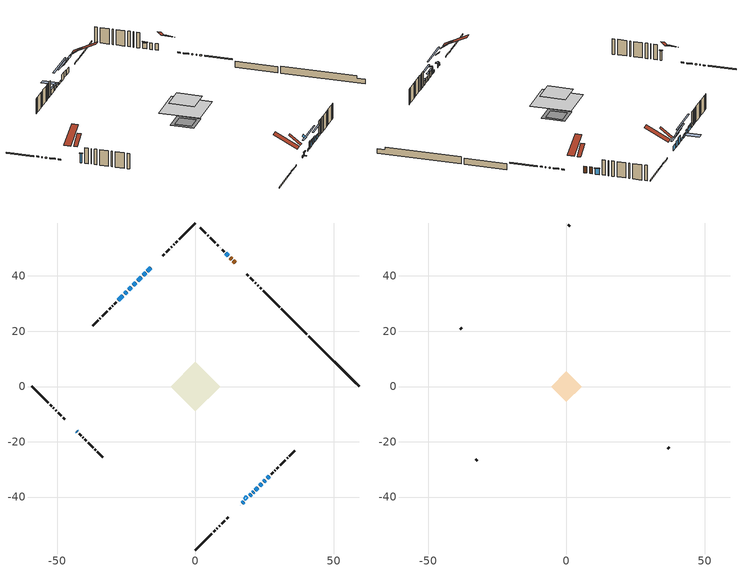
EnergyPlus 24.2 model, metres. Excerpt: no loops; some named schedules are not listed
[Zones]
conditioned space
 floor adiabatic (AdiabaticFloorConstruction): -8.87,0 0,8.87 8.87,0 0,-8.87 z2.9
 floor foundation (Slab1 construction): -5.09,0 0,5.09 5.09,0 0,-5.09 z-1.83
 floor foundation (Slab1 construction 1): -3.62,0 0,3.62 3.62,0 0,-3.62 z-1.8
 wall outside (RimJoist1 construction): 0,-59.18 5.96,-53.22 / -59.18,0 -53.22,-5.96 / 0,59.18 -5.96,53.22 / 30.45,28.73 24.49,34.69 z0.46:0.76
 wall outside (RimJoist2 construction): 6.62,-52.56 7.06,-52.12 / -52.56,-6.62 -52.12,-7.06 / -6.62,52.56 -7.06,52.12 / 23.84,35.35 23.39,35.79 z0.46:0.76
 wall outside (RimJoist4 construction): 7.72,-51.46 7.9,-51.28 / -51.46,-7.72 -51.28,-7.9 / -7.72,51.46 -7.9,51.28 / 22.73,36.45 22.55,36.63 z0.46:0.76
 wall outside (RimJoist5 construction): 8.56,-50.62 8.86,-50.32 / -50.62,-8.56 -50.32,-8.86 / -8.56,50.62 -8.86,50.32 / 21.9,37.29 21.59,37.59 z0.46:0.76
 wall outside (RimJoist6 construction): 9.52,-49.66 10.68,-48.5 / -49.66,-9.52 -48.5,-10.68 / -9.52,49.66 -10.68,48.5 / 20.94,38.25 19.78,39.41 z0.46:0.76
 wall outside (RimJoist7 construction): 11.33,-47.85 11.9,-47.28 / -47.85,-11.33 -47.28,-11.9 / -11.33,47.85 -11.9,47.28 / 19.12,40.06 18.55,40.63 z0.46:0.76
 wall outside (AdiabaticWallConstruction 1): 14.33,44.86 13.74,45.44 / 13.09,46.09 12.51,46.67 z0.46:2.49
 wall outside (AdiabaticWallConstruction): 16.12,-43.06 16.24,-42.94 z0.46:0.92; 16.89,-42.29 17.43,-41.75 / -24.8,34.38 -25.66,33.52 / 25.91,-33.27 26.77,-32.41 z0.46:1.68; -16.13,43.06 -17.42,41.76 z0.46:1.98; -18.08,41.11 -18.94,40.24 / 11.86,47.32 10.99,48.19 / 21.67,-37.51 22.54,-36.64 / 23.19,-35.99 24.06,-35.13 z0.46:2.29; -19.6,39.59 -20.89,38.29 z0.46:2.49; -43.06,-16.13 -42.73,-16.45 z0.46:3.36; -21.55,37.64 -22.52,36.67 / -23.17,36.01 -24.14,35.04 / 19.61,-39.58 20.15,-39.04 z0.46:1.07; 20.8,-38.38 21.02,-38.16 z0.46:2.59; 24.71,-34.47 25.25,-33.93 z0.46:1.99; -26.32,32.86 -28.04,31.14 z0.46:1.83
 wall outside (Wall1 construction): 27.43,-31.75 28.1,-31.09 / -42.07,-17.11 -41.41,-17.78 / -28.7,30.48 -29.37,29.81 / 10.34,48.84 9.67,49.51 z0.46:5.34
 wall outside (Wall2 construction): 28.75,-30.43 28.83,-30.35 / -40.75,-18.43 -40.67,-18.51 / -30.03,29.16 -30.1,29.08 / 9.01,50.17 8.93,50.25 z0.46:5.34
 wall outside (Wall3 construction): 29.49,-29.69 29.96,-29.22 / -40.01,-19.17 -39.54,-19.64 / -30.76,28.42 -31.23,27.95 / 8.28,50.91 7.81,51.38 z0.46:5.34
 wall outside (Wall4 construction): 30.62,-28.57 32.46,-26.72 / -38.89,-20.3 -37.04,-22.14 / -31.89,27.29 -33.74,25.44 / 7.15,52.03 5.3,53.88 z0.46:5.34
 wall outside (Wall5 construction): 33.12,-26.06 33.33,-25.85 / -36.38,-22.8 -36.17,-23.01 / -34.39,24.79 -34.6,24.58 / 4.64,54.54 4.43,54.75 z0.46:5.34
 wall outside (Wall6 construction): 33.99,-25.19 35.96,-23.22 / -35.51,-23.67 -33.54,-25.64 / -35.26,23.92 -37.24,21.95 / 3.78,55.4 1.8,57.38 z0.46:5.34
 wall foundation (FoundationWall1 construction): 40.97,18.21,-1.83 40.97,18.21,0.46 57.36,1.82,0.46 57.36,1.82,-0.37 59.18,0,-0.37 59.18,0,-1.83
 wall foundation (FoundationWall2 construction): 40.31,18.87 31.11,28.07 z-1.8:0.16
 window (WindowConstruction 13): 16.13,-43.06 16.23,-42.95 z0.46:0.92
 window (WindowConstruction 8): 16.89,-42.29 17.43,-41.75 z0.46:1.68
 window (WindowConstruction 9): -16.13,43.06 -17.42,41.76 z0.46:1.98
 window (WindowConstruction 10): -18.08,41.1 -18.94,40.24 z0.46:2.29
 window (WindowConstruction 11): -19.6,39.59 -20.89,38.29 z0.46:2.49
 window (WindowConstruction 12): -43.06,-16.13 -42.73,-16.45 z0.46:3.36
 window (WindowConstruction 14): -21.55,37.64 -22.52,36.67 z0.46:1.07
 window (WindowConstruction 15): -23.17,36.01 -24.14,35.04 z0.46:1.07
 window (WindowConstruction): 11.86,47.33 10.99,48.19 z0.46:2.29
 window (WindowConstruction 16): 19.61,-39.58 20.15,-39.04 z0.46:1.07
 window (WindowConstruction 1): 20.8,-38.38 21.02,-38.16 z0.46:2.59
 window (WindowConstruction 2): 21.67,-37.51 22.54,-36.65 z0.46:2.29
 window (WindowConstruction 3): 23.19,-35.99 24.06,-35.13 z0.46:2.29
 window (WindowConstruction 4): 24.71,-34.47 25.25,-33.93 z0.46:1.98
 window (WindowConstruction 5): -24.8,34.38 -25.66,33.52 z0.46:1.68
 window (WindowConstruction 6): -26.32,32.86 -28.04,31.14 z0.46:1.83
 window (WindowConstruction 7): 25.91,-33.27 26.77,-32.41 z0.46:1.68
 door (Door): 14.33,44.86 13.74,45.44 z0.46:2.49
 door (Door 1): 13.09,46.1 12.51,46.67 z0.46:2.49
 ceiling adiabatic (AdiabaticFloorConstruction): 0,-8.87 8.87,0 0,8.87 -8.87,0 z2.9
 roof outside (Roof2 construction): 15.47,-43.71,5.34 12.94,-41.18,8.02 12.15,-41.97,8.02 14.68,-44.5,5.34; -43.71,-15.47,5.34 -41.18,-12.94,8.02 -41.97,-12.15,8.02 -44.5,-14.68,5.34; -15.47,43.71,5.34 -12.94,41.18,8.02 -12.15,41.97,8.02 -14.68,44.5,5.34; 14.98,44.2,5.34 12.45,41.67,8.02 13.24,40.88,8.02 15.77,43.41,5.34
 roof outside (AdiabaticRoofConstruction): 18.95,-40.23,5.34 18.26,-39.54,6.07 17.4,-40.41,6.07 18.09,-41.1,5.34
 skylight (SkylightConstruction): 18.95,-40.23,5.34 18.26,-39.54,6.07 17.4,-40.4,6.07 18.09,-41.09,5.34
attic - vented
 floor to conditioned space (Floor1 construction Reversed): -5.54,0 0,5.54 5.54,0 0,-5.54 z5.34
 wall outside (Wall7 construction): 36.62,-22.56 37.11,-22.07 / -32.88,-26.3 -32.39,-26.79 / -37.89,21.29 -38.38,20.8 / 1.14,58.04 0.66,58.53 z0.46:5.34
 roof outside (Roof1 construction): 14.02,-45.16,5.34 8.78,-39.92,9.04 7.32,-41.38,9.04 12.56,-46.62,5.34; -45.16,-14.02,5.34 -39.92,-8.78,9.04 -41.38,-7.32,9.04 -46.62,-12.56,5.34; -14.02,45.16,5.34 -8.78,39.92,9.04 -7.32,41.38,9.04 -12.56,46.62,5.34; 16.43,42.75,5.34 11.19,37.51,9.04 12.65,36.04,9.04 17.9,41.29,5.34
shading: 16.38,-42.81 15.98,-43.2 16.85,-44.06 17.24,-43.67 z1.12; 17.57,-41.61 16.75,-42.43 17.04,-42.72 17.86,-41.9 z1.88; -19.29,39.9 -14.26,44.92 -14.55,45.21 -19.58,40.19 z4.62; -20.81,38.38 -16.21,42.97 -16.5,43.26 -21.1,38.67 z4.93; -22.76,36.43 -17.73,41.45 -18.02,41.74 -23.05,36.72 z5.13; -42.59,-16.59 -43.2,-15.98 -43.49,-16.28 -42.88,-16.88 z3.56; -26.11,33.07 -17.95,41.23 -18.24,41.52 -26.4,33.36 z6.15; -24.29,34.9 -23.03,36.15 -26.48,39.6 -27.74,38.35 z1.27; 10.85,48.33 12,47.18 12.29,47.47 11.14,48.62 z2.49; 23.74,-35.44 16.01,-43.17 16.3,-43.46 24.03,-35.73 z6.15; 21.16,-38.02 20.66,-38.52 21.52,-39.38 22.02,-38.88 z2.79; 22.68,-36.5 21.53,-37.65 21.82,-37.94 22.97,-36.79 z2.49; 24.2,-34.98 23.05,-36.13 23.34,-36.42 24.49,-35.27 z2.49; 27.12,-32.06 22.85,-36.34 23.14,-36.63 27.41,-32.36 z4.62; -25.8,33.38 -24.66,34.52 -24.95,34.82 -26.1,33.67 z1.88; -28.19,31 -26.18,33.01 -26.47,33.3 -28.48,31.29 z2.03; 26.91,-32.27 25.77,-33.42 26.06,-33.71 27.2,-32.56 z1.88
[Building]
Building 1: Terrain=Suburbs
[Site:Location]
Montreal Mirabel Intl AP_QC: Latitude {deg}=45.68; Longitude {deg}=-74.03; Time Zone {hr}=-5; Elevation {m}=82; Keep Site Location Information=Yes
[Site:GroundTemperature:Shallow]
0.642858, -1.75623, -1.94836, -0.80987, 3.76054, 8.30966, 12.2535, 14.7518, 14.9641, 12.9321, 9.08883, 4.67926
[Site:WaterMainsTemperature]
Calculation Method=Schedule; Temperature Schedule=mains temperature schedule
[Material] Roughness=Rough; Thermal Absorptance=0.9
Name | Thickness {m} | Conductivity {W/m-K} | Density {kg/m3} | Specific Heat {J/kg-K} | Solar Absorptance | Visible Absorptance
asphalt or fiberglass shingles | 0.00635 | 0.162714 | 1121.4 | 1465.45 | 0.84 | 0.84
asphalt or fiberglass shingles 1 | 0.00635 | 0.162714 | 1121.4 | 1465.45 | 0.7 | 0.7
ceiling loosefill ins | 0.169333 | 0.0480833 | 16.02 | 1046.75 | 0.7 | 0.7
ceiling stud and cavity | 0.1397 | 0.0891429 | 65.682 | 1177.47 | 0.7 | 0.7
concrete 4.0 in. | 0.1016 | 1.803125 | 2242.8 | 837.4 | 0.7 | 0.7
concrete 8.0 in. | 0.2032 | 1.803125 | 2242.8 | 837.4 | 0.7 | 0.7
door material | 0.04445 | 0.053851 | 512.64 | 1214.23 | 0.7 | 0.7
door material 1 | 0.04445 | 0.188738 | 512.64 | 1214.23 | 0.7 | 0.7
exterior vertical ins | 0.0457286 | 0.029427 | 32.04 | 1214.23 | 0.7 | 0.7
exterior vertical ins 1 | 0.0451399 | 0.029427 | 32.04 | 1214.23 | 0.7 | 0.7
floor covering | 0.0127 | 0.0433444 | 54.468 | 1339.84 | 0.6 | 0.6
floor rigid ins; roof rigid ins 1; wall rigid ins 1 | 0.512978 | 0.029427 | 32.04 | 1214.23 | 0.7 | 0.7
floor stud and cavity | 0.1397 | 1.75129 | 37.0049 | 1207.88 | 0.7 | 0.7
furniture material conditioned space 1 | 0.1524 | 0.115458 | 640.8 | 1214.23 | 0.6 | 0.6
gypsum board | 0.0127 | 0.160291 | 801 | 837.4 | 0.6 | 0.6
gypsum board 1 | 0.0127 | 0.160291 | 801 | 837.4 | 0.7 | 0.7
osb sheathing 0.5 in. | 0.0127 | 0.115458 | 512.64 | 1214.23 | 0.7 | 0.7
osb sheathing 0.75 in. | 0.01905 | 0.115458 | 512.64 | 1214.23 | 0.7 | 0.7
osb sheathing 2.0 in. | 0.0508 | 0.115458 | 512.64 | 1214.23 | 0.7 | 0.7
rim joist rigid ins; wall rigid ins | 0.051816 | 0.029427 | 32.04 | 1214.23 | 0.7 | 0.7
rim joist stud and cavity | 0.0508 | 0.0380818 | 125.044 | 1163.47 | 0.6 | 0.6
rim joist stud and cavity 1 | 0.0508 | 0.0373908 | 125.044 | 1163.47 | 0.6 | 0.6
rim joist stud and cavity 2 | 0.0508 | 0.039652 | 125.044 | 1163.47 | 0.6 | 0.6
rim joist stud and cavity 3 | 0.0508 | 0.0344034 | 125.044 | 1163.47 | 0.6 | 0.6
rim joist stud and cavity 4 | 0.0508 | 0.0331008 | 125.044 | 1163.47 | 0.6 | 0.6
rim joist stud and cavity 5 | 0.0508 | 0.0391144 | 125.044 | 1163.47 | 0.6 | 0.6
roof rigid ins | 0.103632 | 0.029427 | 32.04 | 1214.23 | 0.7 | 0.7
roof stud and cavity | 0.2032 | 0.24842 | 78.34581 | 1123.46 | 0.7 | 0.7
roof stud and cavity 1 | 0.18415 | 1.78689 | 37.0049 | 1207.88 | 0.6 | 0.6
wall stud and cavity | 0.1397 | 0.146652 | 139.0536 | 1170.24 | 0.7 | 0.7
wall stud and cavity 1 | 0.1397 | 0.186681 | 139.0536 | 1170.24 | 0.7 | 0.7
wall stud and cavity 2 | 0.1397 | 0.219171 | 139.0536 | 1170.24 | 0.7 | 0.7
wall stud and cavity 3 | 0.1397 | 0.187564 | 139.0536 | 1170.24 | 0.7 | 0.7
wall stud and cavity 4 | 0.1397 | 0.204483 | 139.0536 | 1170.24 | 0.7 | 0.7
wall stud and cavity 5 | 0.1397 | 0.188008 | 139.0536 | 1170.24 | 0.7 | 0.7
wall stud and cavity 6 | 0.0889 | 6.1454 | 50.32683 | 1063.81 | 0.6 | 0.6
wall stud and cavity 7 | 0.0889 | 0.380278 | 52.3479 | 1209.89 | 0.7 | 0.7
wall stud and cavity 8 | 0.0889 | 0.391764 | 83.0341 | 1211.67 | 0.7 | 0.7
wood siding | 0.0254 | 0.102417 | 544.68 | 1172.36 | 0.84 | 0.84
wood siding 1 | 0.00254 | 0.102417 | 544.68 | 1172.36 | 0.84 | 0.84
wood siding 2; wood siding 3; wood siding 4 | 0.0254 | 0.102417 | 544.68 | 1172.36 | 0.7 | 0.7
[WindowMaterial:SimpleGlazingSystem]
Name | U-Factor {W/m2-K} | Solar Heat Gain Coefficient
SkylightMaterial | 3.28064 | 0.6933
WindowMaterial | 3.04795 | 0.63
WindowMaterial 1 | 3.06271 | 0.55
WindowMaterial 10 | 2.97584 | 0.59
WindowMaterial 11 | 2.986628 | 0.61
WindowMaterial 12 | 3.034891 | 0.31
WindowMaterial 13 | 3.10757 | 0.51
WindowMaterial 14 | 3.13085 | 0.44
WindowMaterial 2 | 1.91462 | 0.53
WindowMaterial 3 | 3.14164 | 0.57
WindowMaterial 4 | 3.08826 | 0.6
WindowMaterial 5 | 3.01161 | 0.65
WindowMaterial 6 | 1.97765 | 0.51
WindowMaterial 7 | 3.16208 | 0.56
WindowMaterial 8 | 3.02126 | 0.64
WindowMaterial 9 | 1.93733 | 0.46
[Construction]
AdiabaticFloorConstruction: floor stud and cavity, floor rigid ins, osb sheathing 0.75 in., floor covering
AdiabaticRoofConstruction: asphalt or fiberglass shingles 1, roof rigid ins 1, osb sheathing 0.75 in., roof stud and cavity 1
AdiabaticWallConstruction: wood siding 3, wall rigid ins 1, wall stud and cavity 7, gypsum board
AdiabaticWallConstruction 1: wood siding 4, wall rigid ins 1, wall stud and cavity 7, gypsum board
Door: door material
Door 1: door material 1
Floor1 construction Reversed: gypsum board, ceiling stud and cavity, ceiling loosefill ins
FoundationWall1 construction; FoundationWall2 construction: concrete 8.0 in., gypsum board 1
furniture construction conditioned space 1: furniture material conditioned space 1
PartitionWallConstruction: gypsum board, wall stud and cavity 8, gypsum board
RimJoist1 construction: wood siding 2, rim joist rigid ins, osb sheathing 2.0 in., rim joist stud and cavity
RimJoist2 construction: wood siding 2, rim joist rigid ins, osb sheathing 2.0 in., rim joist stud and cavity 1
RimJoist4 construction: wood siding 2, rim joist rigid ins, osb sheathing 2.0 in., rim joist stud and cavity 2
RimJoist5 construction: wood siding 2, rim joist rigid ins, osb sheathing 2.0 in., rim joist stud and cavity 3
RimJoist6 construction: wood siding 2, rim joist rigid ins, osb sheathing 2.0 in., rim joist stud and cavity 4
RimJoist7 construction: wood siding 2, rim joist rigid ins, osb sheathing 2.0 in., rim joist stud and cavity 5
Roof1 construction: asphalt or fiberglass shingles
Roof2 construction: asphalt or fiberglass shingles, roof rigid ins, osb sheathing 0.75 in., roof stud and cavity, gypsum board
SkylightConstruction: SkylightMaterial
Slab1 construction; Slab1 construction 1: concrete 4.0 in.
Wall1 construction: wood siding, wall rigid ins, osb sheathing 0.5 in., wall stud and cavity, gypsum board
Wall2 construction: wood siding, wall rigid ins, osb sheathing 0.5 in., wall stud and cavity 1, gypsum board
Wall3 construction: wood siding, wall rigid ins, osb sheathing 0.5 in., wall stud and cavity 2, gypsum board
Wall4 construction: wood siding, wall rigid ins, osb sheathing 0.5 in., wall stud and cavity 3, gypsum board
Wall5 construction: wood siding, wall rigid ins, osb sheathing 0.5 in., wall stud and cavity 4, gypsum board
Wall6 construction: wood siding, wall rigid ins, osb sheathing 0.5 in., wall stud and cavity 5, gypsum board
Wall7 construction: wood siding 1, wall stud and cavity 6
WindowConstruction; WindowConstruction 2: WindowMaterial
WindowConstruction 1: WindowMaterial 1
WindowConstruction 10: WindowMaterial 9
WindowConstruction 11: WindowMaterial 10
WindowConstruction 12: WindowMaterial 11
WindowConstruction 13: WindowMaterial 12
WindowConstruction 14; WindowConstruction 15: WindowMaterial 13
WindowConstruction 16: WindowMaterial 14
WindowConstruction 3: WindowMaterial 2
WindowConstruction 4: WindowMaterial 3
WindowConstruction 5: WindowMaterial 4
WindowConstruction 6: WindowMaterial 5
WindowConstruction 7: WindowMaterial 6
WindowConstruction 8: WindowMaterial 7
WindowConstruction 9: WindowMaterial 8
[Zone] Multiplier=1; Part of Total Floor Area=Yes
Name | Volume {m3}
attic - vented | 35.9131
conditioned space | 588.6
[Space]
Name | Zone | Volume {m3}
attic - vented 1 | attic - vented | 35.9131
conditioned space 1 | conditioned space | 588.6
[ZoneInfiltration:EffectiveLeakageArea]
infil attic - vented 1: Zone or Space=attic - vented 1; Schedule=Always On Discrete; Effective Air Leakage Area {cm2}=2836.62; Stack Coefficient=0.000596912; Wind Coefficient=1.65073e-05
[ZoneMixing]
whole house fan mix: Zone or Space=attic - vented; Schedule=Always On Continuous; Design Flow Rate Calculation Method=Flow/Zone; Design Flow Rate {m3/s}=0; Source Zone or Space=conditioned space
[SurfaceProperty:ExposedFoundationPerimeter] Exposed Perimeter Calculation Method=TotalExposedPerimeter
Name | Total Exposed Perimeter {m}
Slab1 | 25.756
Slab1 1 | 13.015
[InternalMass] Zone or ZoneList=conditioned space; Space or SpaceList=conditioned space 1
Name | Construction | Surface Area {m2}
furniture mass conditioned space 1 | furniture construction conditioned space 1 | 94.2043
partition wall mass | PartitionWallConstruction | 235.511
[Lights]
interior lighting: Zone or ZoneList or Space or SpaceList=conditioned space 1; Schedule=interior lighting schedule; Design Level Calculation Method=LightingLevel; Lighting Level {W}=343.2; Return Air Fraction=0; Fraction Radiant=0.6; Fraction Visible=0.2; Fraction Replaceable=1
[People]
occupants: Zone or ZoneList or Space or SpaceList=conditioned space 1; Number of People Schedule=occupants schedule; Number of People Calculation Method=People; Number of People=3; Fraction Radiant=0.314171; Sensible Heat Fraction=0.56303; Activity Level Schedule=occupants activity schedule; Carbon Dioxide Generation Rate {m3/s-W}=0; Enable ASHRAE 55 Comfort Warnings=No; Mean Radiant Temperature Calculation Type=EnclosureAveraged
[ElectricEquipment] Zone or ZoneList or Space or SpaceList=conditioned space 1; Design Level Calculation Method=EquipmentLevel
Name | Schedule | Design Level {W} | Fraction Latent | Fraction Radiant | Fraction Lost
clothes dryer | clothes dryer schedule | 140.772 | 0.015 | 0.081 | 0.85
clothes washer | clothes washer schedule | 32.1985 | 0.03 | 0.162 | 0.7
cooking range | cooking range schedule | 215.147 | 0.08 | 0.432 | 0.2
dishwasher | dishwasher schedule | 66.8632 | 0.3 | 0.18 | 0.4
fridge | fridge schedule | 72.9452 | 0 | 0.6 | 0
mech vent house fan | mech vent house fan schedule | 150 | 0 | 0 | 1
mech vent house fan cfis | mech vent house fan cfis schedule | 0 | 0 | 0 | 0
misc plug loads | misc plug loads schedule | 494.7 | 0.045 | 0.513 | 0.1
whole house fan | Always On Discrete | 0 | 0 | 0 | 1
[OtherEquipment] Zone or ZoneList or Space or SpaceList=conditioned space 1; Design Level Calculation Method=EquipmentLevel
Name | Fuel Type | Schedule | Design Level {W} | Fraction Latent | Fraction Radiant | Fraction Lost
clothes dryer 1 | Electricity | clothes dryer schedule | 0 | 0.015 | 0.081 | 0.85
cooking range 1 | Electricity | cooking range schedule | 0 | 0.08 | 0.432 | 0.2
general water use latent | None | general water use schedule | 62.594 | 1 | 0 | 0
general water use sensible | None | general water use schedule | -61.6891 | 0 | 0.6 | 0
mech vent house fan latent load | None | Always On Discrete | 0 | 1 | 0 | 0
mech vent house fan sensible load | None | Always On Discrete | 0 | 0 | 0 | 0
water heater energy adjustment1 | Electricity | Always On Discrete | 0.01 | 0 | 0 | 1
[ZoneInfiltration:DesignFlowRate] Zone or ZoneList or Space or SpaceList=conditioned space 1; Schedule=Always On Discrete; Design Flow Rate Calculation Method=Flow/Zone; Design Flow Rate {m3/s}=0
infil flow; natural vent flow; whole house fan flow
[Foundation:Kiva] Initial Indoor Air Temperature {C}=21; Wall Depth Below Slab {m}=0.2032; Custom Block X Position 1 {m}=0.2159; Custom Block Z Position 1 {m}=0
Name | Wall Height Above Grade {m} | Custom Block Material Name 1 | Custom Block Depth 1 {m}
Foundation Kiva 1 | 0.460004 | exterior vertical ins | 2.28999
Foundation Kiva 2 | 0.15999 | exterior vertical ins 1 | 1.95999
[Foundation:Kiva:Settings]
Soil Conductivity {W/m-K}=0.849921; Soil Density {kg/m3}=1842.3; Soil Specific Heat {J/kg-K}=418.7; Ground Solar Absorptivity=0.9; Ground Thermal Absorptivity=0.9; Ground Surface Roughness {m}=0.03; Far-Field Width {m}=40; Deep-Ground Boundary Condition=ZeroFlux; Deep-Ground Depth {m}=40; Minimum Cell Dimension {m}=0.2; Maximum Cell Growth Coefficient=3; Simulation Timestep=Timestep
[Exterior:Lights]
exterior lighting: Schedule=exterior lighting schedule; Design Level {W}=75.6
[Schedule:Constant]
Name | Hourly Value
Always On Continuous; mech vent house fan schedule; mech vent house fan cfis schedule; Always On Discrete | 1
occupants activity schedule | 117.228
fridge schedule | 0
[Schedule:Week:Daily]
interior lighting schedule Week Rule - Jan1-Jan27: interior lighting schedule day, interior lighting schedule day, interior lighting schedule day, interior lighting schedule day, interior lighting schedule day, interior lighting schedule day, interior lighting schedule day, interior lighting schedule default day, interior lighting schedule default day, interior lighting schedule default day, interior lighting schedule default day, interior lighting schedule default day
interior lighting schedule Week Rule - Jan28-Feb3: interior lighting schedule day, interior lighting schedule day, interior lighting schedule day, interior lighting schedule day, interior lighting schedule day 1, interior lighting schedule day 1, interior lighting schedule day 1, interior lighting schedule default day, interior lighting schedule default day, interior lighting schedule default day, interior lighting schedule default day, interior lighting schedule default day
interior lighting schedule Week Rule - Feb4-Feb24: interior lighting schedule day 1, interior lighting schedule day 1, interior lighting schedule day 1, interior lighting schedule day 1, interior lighting schedule day 1, interior lighting schedule day 1, interior lighting schedule day 1, interior lighting schedule default day, interior lighting schedule default day, interior lighting schedule default day, interior lighting schedule default day, interior lighting schedule default day
interior lighting schedule Week Rule - Feb25-Mar3: interior lighting schedule day 1, interior lighting schedule day 1, interior lighting schedule day 1, interior lighting schedule day 1, interior lighting schedule day 2, interior lighting schedule day 2, interior lighting schedule day 2, interior lighting schedule default day, interior lighting schedule default day, interior lighting schedule default day, interior lighting schedule default day, interior lighting schedule default day
interior lighting schedule Week Rule - Mar4-Mar31: interior lighting schedule day 2, interior lighting schedule day 2, interior lighting schedule day 2, interior lighting schedule day 2, interior lighting schedule day 2, interior lighting schedule day 2, interior lighting schedule day 2, interior lighting schedule default day, interior lighting schedule default day, interior lighting schedule default day, interior lighting schedule default day, interior lighting schedule default day
interior lighting schedule Week Rule - Apr1-Apr28: interior lighting schedule day 3, interior lighting schedule day 3, interior lighting schedule day 3, interior lighting schedule day 3, interior lighting schedule day 3, interior lighting schedule day 3, interior lighting schedule day 3, interior lighting schedule default day, interior lighting schedule default day, interior lighting schedule default day, interior lighting schedule default day, interior lighting schedule default day
interior lighting schedule Week Rule - Apr29-May5: interior lighting schedule day 3, interior lighting schedule day 3, interior lighting schedule day 4, interior lighting schedule day 4, interior lighting schedule day 4, interior lighting schedule day 4, interior lighting schedule day 4, interior lighting schedule default day, interior lighting schedule default day, interior lighting schedule default day, interior lighting schedule default day, interior lighting schedule default day
interior lighting schedule Week Rule - May6-May26: interior lighting schedule day 4, interior lighting schedule day 4, interior lighting schedule day 4, interior lighting schedule day 4, interior lighting schedule day 4, interior lighting schedule day 4, interior lighting schedule day 4, interior lighting schedule default day, interior lighting schedule default day, interior lighting schedule default day, interior lighting schedule default day, interior lighting schedule default day
interior lighting schedule Week Rule - May27-Jun2: interior lighting schedule day 4, interior lighting schedule day 4, interior lighting schedule day 4, interior lighting schedule day 4, interior lighting schedule day 4, interior lighting schedule day 5, interior lighting schedule day 5, interior lighting schedule default day, interior lighting schedule default day, interior lighting schedule default day, interior lighting schedule default day, interior lighting schedule default day
interior lighting schedule Week Rule - Jun3-Jun30: interior lighting schedule day 5, interior lighting schedule day 5, interior lighting schedule day 5, interior lighting schedule day 5, interior lighting schedule day 5, interior lighting schedule day 5, interior lighting schedule day 5, interior lighting schedule default day, interior lighting schedule default day, interior lighting schedule default day, interior lighting schedule default day, interior lighting schedule default day
interior lighting schedule Week Rule - Jul1-Jul28: interior lighting schedule day 6, interior lighting schedule day 6, interior lighting schedule day 6, interior lighting schedule day 6, interior lighting schedule day 6, interior lighting schedule day 6, interior lighting schedule day 6, interior lighting schedule default day, interior lighting schedule default day, interior lighting schedule default day, interior lighting schedule default day, interior lighting schedule default day
interior lighting schedule Week Rule - Jul29-Aug4: interior lighting schedule day 6, interior lighting schedule day 6, interior lighting schedule day 6, interior lighting schedule day 7, interior lighting schedule day 7, interior lighting schedule day 7, interior lighting schedule day 7, interior lighting schedule default day, interior lighting schedule default day, interior lighting schedule default day, interior lighting schedule default day, interior lighting schedule default day
interior lighting schedule Week Rule - Aug5-Aug25: interior lighting schedule day 7, interior lighting schedule day 7, interior lighting schedule day 7, interior lighting schedule day 7, interior lighting schedule day 7, interior lighting schedule day 7, interior lighting schedule day 7, interior lighting schedule default day, interior lighting schedule default day, interior lighting schedule default day, interior lighting schedule default day, interior lighting schedule default day
interior lighting schedule Week Rule - Aug26-Sep1: interior lighting schedule day 7, interior lighting schedule day 7, interior lighting schedule day 7, interior lighting schedule day 7, interior lighting schedule day 7, interior lighting schedule day 7, interior lighting schedule day 8, interior lighting schedule default day, interior lighting schedule default day, interior lighting schedule default day, interior lighting schedule default day, interior lighting schedule default day
interior lighting schedule Week Rule - Sep2-Sep29: interior lighting schedule day 8, interior lighting schedule day 8, interior lighting schedule day 8, interior lighting schedule day 8, interior lighting schedule day 8, interior lighting schedule day 8, interior lighting schedule day 8, interior lighting schedule default day, interior lighting schedule default day, interior lighting schedule default day, interior lighting schedule default day, interior lighting schedule default day
interior lighting schedule Week Rule - Sep30-Oct6: interior lighting schedule day 8, interior lighting schedule day 9, interior lighting schedule day 9, interior lighting schedule day 9, interior lighting schedule day 9, interior lighting schedule day 9, interior lighting schedule day 9, interior lighting schedule default day, interior lighting schedule default day, interior lighting schedule default day, interior lighting schedule default day, interior lighting schedule default day
interior lighting schedule Week Rule - Oct7-Oct27: interior lighting schedule day 9, interior lighting schedule day 9, interior lighting schedule day 9, interior lighting schedule day 9, interior lighting schedule day 9, interior lighting schedule day 9, interior lighting schedule day 9, interior lighting schedule default day, interior lighting schedule default day, interior lighting schedule default day, interior lighting schedule default day, interior lighting schedule default day
interior lighting schedule Week Rule - Oct28-Nov3: interior lighting schedule day 9, interior lighting schedule day 9, interior lighting schedule day 9, interior lighting schedule day 9, interior lighting schedule day 10, interior lighting schedule day 10, interior lighting schedule day 10, interior lighting schedule default day, interior lighting schedule default day, interior lighting schedule default day, interior lighting schedule default day, interior lighting schedule default day
interior lighting schedule Week Rule - Nov4-Nov24: interior lighting schedule day 10, interior lighting schedule day 10, interior lighting schedule day 10, interior lighting schedule day 10, interior lighting schedule day 10, interior lighting schedule day 10, interior lighting schedule day 10, interior lighting schedule default day, interior lighting schedule default day, interior lighting schedule default day, interior lighting schedule default day, interior lighting schedule default day
interior lighting schedule Week Rule - Nov25-Dec1: interior lighting schedule day 10, interior lighting schedule day 10, interior lighting schedule day 10, interior lighting schedule day 10, interior lighting schedule day 10, interior lighting schedule day 10, interior lighting schedule day 11, interior lighting schedule default day, interior lighting schedule default day, interior lighting schedule default day, interior lighting schedule default day, interior lighting schedule default day
interior lighting schedule Week Rule - Dec2-Dec31: interior lighting schedule day 11, interior lighting schedule day 11, interior lighting schedule day 11, interior lighting schedule day 11, interior lighting schedule day 11, interior lighting schedule day 11, interior lighting schedule day 11, interior lighting schedule default day, interior lighting schedule default day, interior lighting schedule default day, interior lighting schedule default day, interior lighting schedule default day
occupants schedule Week Rule - Jan1-Dec31: occupants schedule day, occupants schedule day, occupants schedule day, occupants schedule day, occupants schedule day, occupants schedule day, occupants schedule day, occupants schedule default day, occupants schedule default day, occupants schedule default day, occupants schedule default day, occupants schedule default day
clothes dryer schedule Week Rule - Jan1-Dec31: clothes dryer schedule day, clothes dryer schedule day, clothes dryer schedule day, clothes dryer schedule day, clothes dryer schedule day, clothes dryer schedule day, clothes dryer schedule day, clothes dryer schedule default day, clothes dryer schedule default day, clothes dryer schedule default day, clothes dryer schedule default day, clothes dryer schedule default day
clothes washer schedule Week Rule - Jan1-Dec31: clothes washer schedule day, clothes washer schedule day, clothes washer schedule day, clothes washer schedule day, clothes washer schedule day, clothes washer schedule day, clothes washer schedule day, clothes washer schedule default day, clothes washer schedule default day, clothes washer schedule default day, clothes washer schedule default day, clothes washer schedule default day
cooking range schedule Week Rule - Jan1-Dec31: cooking range schedule day, cooking range schedule day, cooking range schedule day, cooking range schedule day, cooking range schedule day, cooking range schedule day, cooking range schedule day, cooking range schedule default day, cooking range schedule default day, cooking range schedule default day, cooking range schedule default day, cooking range schedule default day
dishwasher schedule Week Rule - Jan1-Dec31: dishwasher schedule day, dishwasher schedule day, dishwasher schedule day, dishwasher schedule day, dishwasher schedule day, dishwasher schedule day, dishwasher schedule day, dishwasher schedule default day, dishwasher schedule default day, dishwasher schedule default day, dishwasher schedule default day, dishwasher schedule default day
misc plug loads schedule Week Rule - Jan1-Dec31: misc plug loads schedule day, misc plug loads schedule day, misc plug loads schedule day, misc plug loads schedule day, misc plug loads schedule day, misc plug loads schedule day, misc plug loads schedule day, misc plug loads schedule default day, misc plug loads schedule default day, misc plug loads schedule default day, misc plug loads schedule default day, misc plug loads schedule default day
general water use schedule Week Rule - Jan1-Dec31: general water use schedule day, general water use schedule day, general water use schedule day, general water use schedule day, general water use schedule day, general water use schedule day, general water use schedule day, general water use schedule default day, general water use schedule default day, general water use schedule default day, general water use schedule default day, general water use schedule default day
exterior lighting schedule Week Rule - Jan1-Jan27: exterior lighting schedule day, exterior lighting schedule day, exterior lighting schedule day, exterior lighting schedule day, exterior lighting schedule day, exterior lighting schedule day, exterior lighting schedule day, exterior lighting schedule default day, exterior lighting schedule default day, exterior lighting schedule default day, exterior lighting schedule default day, exterior lighting schedule default day
exterior lighting schedule Week Rule - Jan28-Feb3: exterior lighting schedule day, exterior lighting schedule day, exterior lighting schedule day, exterior lighting schedule day, exterior lighting schedule day 1, exterior lighting schedule day 1, exterior lighting schedule day 1, exterior lighting schedule default day, exterior lighting schedule default day, exterior lighting schedule default day, exterior lighting schedule default day, exterior lighting schedule default day
[Schedule:Year]
interior lighting schedule: interior lighting schedule Week Rule - Jan1-Jan27, 1, 1, 1, 27, interior lighting schedule Week Rule - Jan28-Feb3, 1, 28, 2, 3, interior lighting schedule Week Rule - Feb4-Feb24, 2, 4, 2, 24, interior lighting schedule Week Rule - Feb25-Mar3, 2, 25, 3, 3, interior lighting schedule Week Rule - Mar4-Mar31, 3, 4, 3, 31, interior lighting schedule Week Rule - Apr1-Apr28, 4, 1, 4, 28, interior lighting schedule Week Rule - Apr29-May5, 4, 29, 5, 5, interior lighting schedule Week Rule - May6-May26, 5, 6, 5, 26, interior lighting schedule Week Rule - May27-Jun2, 5, 27, 6, 2, interior lighting schedule Week Rule - Jun3-Jun30, 6, 3, 6, 30, interior lighting schedule Week Rule - Jul1-Jul28, 7, 1, 7, 28, interior lighting schedule Week Rule - Jul29-Aug4, 7, 29, 8, 4, interior lighting schedule Week Rule - Aug5-Aug25, 8, 5, 8, 25, interior lighting schedule Week Rule - Aug26-Sep1, 8, 26, 9, 1, interior lighting schedule Week Rule - Sep2-Sep29, 9, 2, 9, 29, interior lighting schedule Week Rule - Sep30-Oct6, 9, 30, 10, 6, interior lighting schedule Week Rule - Oct7-Oct27, 10, 7, 10, 27, interior lighting schedule Week Rule - Oct28-Nov3, 10, 28, 11, 3, interior lighting schedule Week Rule - Nov4-Nov24, 11, 4, 11, 24, interior lighting schedule Week Rule - Nov25-Dec1, 11, 25, 12, 1, interior lighting schedule Week Rule - Dec2-Dec31, 12, 2, 12, 31
occupants schedule: occupants schedule Week Rule - Jan1-Dec31, 1, 1, 12, 31
clothes dryer schedule: clothes dryer schedule Week Rule - Jan1-Dec31, 1, 1, 12, 31
clothes washer schedule: clothes washer schedule Week Rule - Jan1-Dec31, 1, 1, 12, 31
cooking range schedule: cooking range schedule Week Rule - Jan1-Dec31, 1, 1, 12, 31
dishwasher schedule: dishwasher schedule Week Rule - Jan1-Dec31, 1, 1, 12, 31
misc plug loads schedule: misc plug loads schedule Week Rule - Jan1-Dec31, 1, 1, 12, 31
general water use schedule: general water use schedule Week Rule - Jan1-Dec31, 1, 1, 12, 31
exterior lighting schedule: exterior lighting schedule Week Rule - Jan1-Jan27, 1, 1, 1, 27, exterior lighting schedule Week Rule - Jan28-Feb3, 1, 28, 2, 3, exterior lighting schedule Week Rule - Feb4-Feb24, 2, 4, 2, 24, exterior lighting schedule Week Rule - Feb25-Mar3, 2, 25, 3, 3, exterior lighting schedule Week Rule - Mar4-Mar31, 3, 4, 3, 31, exterior lighting schedule Week Rule - Apr1-Apr28, 4, 1, 4, 28, exterior lighting schedule Week Rule - Apr29-May5, 4, 29, 5, 5, exterior lighting schedule Week Rule - May6-May26, 5, 6, 5, 26, exterior lighting schedule Week Rule - May27-Jun2, 5, 27, 6, 2, exterior lighting schedule Week Rule - Jun3-Jun30, 6, 3, 6, 30, exterior lighting schedule Week Rule - Jul1-Jul28, 7, 1, 7, 28, exterior lighting schedule Week Rule - Jul29-Aug4, 7, 29, 8, 4, exterior lighting schedule Week Rule - Aug5-Aug25, 8, 5, 8, 25, exterior lighting schedule Week Rule - Aug26-Sep1, 8, 26, 9, 1, exterior lighting schedule Week Rule - Sep2-Sep29, 9, 2, 9, 29, exterior lighting schedule Week Rule - Sep30-Oct6, 9, 30, 10, 6, exterior lighting schedule Week Rule - Oct7-Oct27, 10, 7, 10, 27, exterior lighting schedule Week Rule - Oct28-Nov3, 10, 28, 11, 3, exterior lighting schedule Week Rule - Nov4-Nov24, 11, 4, 11, 24, exterior lighting schedule Week Rule - Nov25-Dec1, 11, 25, 12, 1, exterior lighting schedule Week Rule - Dec2-Dec31, 12, 2, 12, 31
[Schedule:Compact]
mains temperature schedule: Through: 01/01, For: AllDays, Until: 24:00, 5.61444, Through: 01/02, For: AllDays, Until: 24:00, 5.535, Through: 01/03, For: AllDays, Until: 24:00, 5.45667, Through: 01/04, For: AllDays, Until: 24:00, 5.37944, Through: 01/05, For: AllDays, Until: 24:00, 5.30333, Through: 01/06, For: AllDays, Until: 24:00, 5.22889, Through: 01/07, For: AllDays, Until: 24:00, 5.15611, Through: 01/08, For: AllDays, Until: 24:00, 5.08389, Through: 01/09, For: AllDays, Until: 24:00, 5.01333, Through: 01/10, For: AllDays, Until: 24:00, 4.94444, Through: 01/11, For: AllDays, Until: 24:00, 4.87667, Through: 01/12, For: AllDays, Until: 24:00, 4.81056, Through: 01/13, For: AllDays, Until: 24:00, 4.74556, Through: 01/14, For: AllDays, Until: 24:00, 4.68222, Through: 01/15, For: AllDays, Until: 24:00, 4.62056, Through: 01/16, For: AllDays, Until: 24:00, 4.56, Through: 01/17, For: AllDays, Until: 24:00, 4.50111, Through: 01/18, For: AllDays, Until: 24:00, 4.44389, Through: 01/19, For: AllDays, Until: 24:00, 4.38778, Through: 01/20, For: AllDays, Until: 24:00, 4.33389, Through: 01/21, For: AllDays, Until: 24:00, 4.28111, Through: 01/22, For: AllDays, Until: 24:00, 4.23, Through: 01/23, For: AllDays, Until: 24:00, 4.18056, Through: 01/24, For: AllDays, Until: 24:00, 4.13278, Through: 01/25, For: AllDays, Until: 24:00, 4.08667, Through: 01/26, For: AllDays, Until: 24:00, 4.04222, Through: 01/27, For: AllDays, Until: 24:00, 3.99944, Through: 01/28, For: AllDays, Until: 24:00, 3.95833, Through: 01/29, For: AllDays, Until: 24:00, 3.91889, Through: 01/30, For: AllDays, Until: 24:00, 3.88111, Through: 01/31, For: AllDays, Until: 24:00, 3.845, Through: 02/01, For: AllDays, Until: 24:00, 3.81056, Through: 02/02, For: AllDays, Until: 24:00, 3.77778, Through: 02/03, For: AllDays, Until: 24:00, 3.74722, Through: 02/04, For: AllDays, Until: 24:00, 3.71833, Through: 02/05, For: AllDays, Until: 24:00, 3.69056, Through: 02/06, For: AllDays, Until: 24:00, 3.66556, Through: 02/07, For: AllDays, Until: 24:00, 3.64167, Through: 02/08, For: AllDays, Until: 24:00, 3.61944, Through: 02/09, For: AllDays, Until: 24:00, 3.59944, Through: 02/10, For: AllDays, Until: 24:00, 3.58111, Through: 02/11, For: AllDays, Until: 24:00, 3.56444, Through: 02/12, For: AllDays, Until: 24:00, 3.55, Through: 02/13, For: AllDays, Until: 24:00, 3.53667, Through: 02/14, For: AllDays, Until: 24:00, 3.52556, Through: 02/15, For: AllDays, Until: 24:00, 3.51667, Through: 02/16, For: AllDays, Until: 24:00, 3.50889, Through: 02/17, For: AllDays, Until: 24:00, 3.50333, Through: 02/18, For: AllDays, Until: 24:00, 3.49944, Through: 02/19, For: AllDays, Until: 24:00, 3.49778, Through: 02/20, For: AllDays, Until: 24:00, 3.49778, Through: 02/21, For: AllDays, Until: 24:00, 3.49944, Through: 02/22, For: AllDays, Until: 24:00, 3.50278, Through: 02/23, For: AllDays, Until: 24:00, 3.50833, Through: 02/24, For: AllDays, Until: 24:00, 3.515, Through: 02/25, For: AllDays, Until: 24:00, 3.52444, Through: 02/26, For: AllDays, Until: 24:00, 3.535, Through: 02/27, For: AllDays, Until: 24:00, 3.54778, Through: 02/28, For: AllDays, Until: 24:00, 3.56222, Through: 03/01, For: AllDays, Until: 24:00, 3.57833, Through: 03/02, For: AllDays, Until: 24:00, 3.59667, Through: 03/03, For: AllDays, Until: 24:00, 3.61667, Through: 03/04, For: AllDays, Until: 24:00, 3.63833, Through: 03/05, For: AllDays, Until: 24:00, 3.66167, Through: 03/06, For: AllDays, Until: 24:00, 3.68667, Through: 03/07, For: AllDays, Until: 24:00, 3.71389, Through: 03/08, For: AllDays, Until: 24:00, 3.74278, Through: 03/09, For: AllDays, Until: 24:00, 3.77333, Through: 03/10, For: AllDays, Until: 24:00, 3.80556, Through: 03/11, For: AllDays, Until: 24:00, 3.83944, Through: 03/12, For: AllDays, Until: 24:00, 3.87556, Through: 03/13, For: AllDays, Until: 24:00, 3.91278, Through: 03/14, For: AllDays, Until: 24:00, 3.95222, Through: 03/15, For: AllDays, Until: 24:00, 3.99278, Through: 03/16, For: AllDays, Until: 24:00, 4.03556, Through: 03/17, For: AllDays, Until: 24:00, 4.08, Through: 03/18, For: AllDays, Until: 24:00, 4.12556, Through: 03/19, For: AllDays, Until: 24:00, 4.17333, Through: 03/20, For: AllDays, Until: 24:00, 4.22278, Through: 03/21, For: AllDays, Until: 24:00, 4.27333, Through: 03/22, For: AllDays, Until: 24:00, 4.32556, Through: 03/23, For: AllDays, Until: 24:00, 4.38, Through: 03/24, For: AllDays, Until: 24:00, 4.43556, Through: 03/25, For: AllDays, Until: 24:00, 4.49222, Through: 03/26, For: AllDays, Until: 24:00, 4.55111, Through: 03/27, For: AllDays, Until: 24:00, 4.61111, Through: 03/28, For: AllDays, Until: 24:00, 4.67278, Through: 03/29, For: AllDays, Until: 24:00, 4.73611, Through: 03/30, For: AllDays, Until: 24:00, 4.80056, Through: 03/31, For: AllDays, Until: 24:00, 4.86667, Through: 04/01, For: AllDays, Until: 24:00, 4.93444, Through: 04/02, For: AllDays, Until: 24:00, 5.00333, Through: 04/03, For: AllDays, Until: 24:00, 5.07333, Through: 04/04, For: AllDays, Until: 24:00, 5.145, Through: 04/05, For: AllDays, Until: 24:00, 5.21833, Through: 04/06, For: AllDays, Until: 24:00, 5.29222, Through: 04/07, For: AllDays, Until: 24:00, 5.36778, Through: 04/08, For: AllDays, Until: 24:00, 5.445, Through: 04/09, For: AllDays, Until: 24:00, 5.52333, Through: 04/10, For: AllDays, Until: 24:00, 5.60222, Through: 04/11, For: AllDays, Until: 24:00, 5.68278, Through: 04/12, For: AllDays, Until: 24:00, 5.765, Through: 04/13, For: AllDays, Until: 24:00, 5.84778, Through: 04/14, For: AllDays, Until: 24:00, 5.93167, Through: 04/15, For: AllDays, Until: 24:00, 6.01722, Through: 04/16, For: AllDays, Until: 24:00, 6.10333, Through: 04/17, For: AllDays, Until: 24:00, 6.19056, Through: 04/18, For: AllDays, Until: 24:00, 6.27889, Through: 04/19, For: AllDays, Until: 24:00, 6.36833, Through: 04/20, For: AllDays, Until: 24:00, 6.45833, Through: 04/21, For: AllDays, Until: 24:00, 6.55, Through: 04/22, For: AllDays, Until: 24:00, 6.64222, Through: 04/23, For: AllDays, Until: 24:00, 6.735, Through: 04/24, For: AllDays, Until: 24:00, 6.82944, Through: 04/25, For: AllDays, Until: 24:00, 6.92389, Through: 04/26, For: AllDays, Until: 24:00, 7.01944, Through: 04/27, For: AllDays, Until: 24:00, 7.11611, Through: 04/28, For: AllDays, Until: 24:00, 7.21333, Through: 04/29, For: AllDays, Until: 24:00, 7.31111, Through: 04/30, For: AllDays, Until: 24:00, 7.41, Through: 05/01, For: AllDays, Until: 24:00, 7.50944, Through: 05/02, For: AllDays, Until: 24:00, 7.60889, Through: 05/03, For: AllDays, Until: 24:00, 7.71, Through: 05/04, For: AllDays, Until: 24:00, 7.81111, Through: 05/05, For: AllDays, Until: 24:00, 7.91278, Through: 05/06, For: AllDays, Until: 24:00, 8.015, Through: 05/07, For: AllDays, Until: 24:00, 8.11778, Through: 05/08, For: AllDays, Until: 24:00, 8.22056, Through: 05/09, For: AllDays, Until: 24:00, 8.32444, Through: 05/10, For: AllDays, Until: 24:00, 8.42833, Through: 05/11, For: AllDays, Until: 24:00, 8.53278, Through: 05/12, For: AllDays, Until: 24:00, 8.63722, Through: 05/13, For: AllDays, Until: 24:00, 8.74222, Through: 05/14, For: AllDays, Until: 24:00, 8.84778, Through: 05/15, For: AllDays, Until: 24:00, 8.95333, Through: 05/16, For: AllDays, Until: 24:00, 9.05889, Through: 05/17, For: AllDays, Until: 24:00, 9.165, Through: 05/18, For: AllDays, Until: 24:00, 9.27111, Through: 05/19, For: AllDays, Until: 24:00, 9.37722, Through: 05/20, For: AllDays, Until: 24:00, 9.48389, Through: 05/21, For: AllDays, Until: 24:00, 9.59, Through: 05/22, For: AllDays, Until: 24:00, 9.69667, Through: 05/23, For: AllDays, Until: 24:00, 9.80278, Through: 05/24, For: AllDays, Until: 24:00, 9.90944, Through: 05/25, For: AllDays, Until: 24:00, 10.0156, Through: 05/26, For: AllDays, Until: 24:00, 10.1217, Through: 05/27, For: AllDays, Until: 24:00, 10.2278, Through: 05/28, For: AllDays, Until: 24:00, 10.3339, Through: 05/29, For: AllDays, Until: 24:00, 10.4394, Through: 05/30, For: AllDays, Until: 24:00, 10.545, Through: 05/31, For: AllDays, Until: 24:00, 10.65, Through: 06/01, For: AllDays, Until: 24:00, 10.755, Through: 06/02, For: AllDays, Until: 24:00, 10.86, Through: 06/03, For: AllDays, Until: 24:00, 10.9639, Through: 06/04, For: AllDays, Until: 24:00, 11.0678, Through: 06/05, For: AllDays, Until: 24:00, 11.1717, Through: 06/06, For: AllDays, Until: 24:00, 11.2744, Through: 06/07, For: AllDays, Until: 24:00, 11.3772, Through: 06/08, For: AllDays, Until: 24:00, 11.4789, Through: 06/09, For: AllDays, Until: 24:00, 11.5806, Through: 06/10, For: AllDays, Until: 24:00, 11.6817, Through: 06/11, For: AllDays, Until: 24:00, 11.7822, Through: 06/12, For: AllDays, Until: 24:00, 11.8817, Through: 06/13, For: AllDays, Until: 24:00, 11.9811, Through: 06/14, For: AllDays, Until: 24:00, 12.0794, Through: 06/15, For: AllDays, Until: 24:00, 12.1772, Through: 06/16, For: AllDays, Until: 24:00, 12.2739, Through: 06/17, For: AllDays, Until: 24:00, 12.37, Through: 06/18, For: AllDays, Until: 24:00, 12.4656, Through: 06/19, For: AllDays, Until: 24:00, 12.56, Through: 06/20, For: AllDays, Until: 24:00, 12.6539, Through: 06/21, For: AllDays, Until: 24:00, 12.7467, Through: 06/22, For: AllDays, Until: 24:00, 12.8389, Through: 06/23, For: AllDays, Until: 24:00, 12.93, Through: 06/24, For: AllDays, Until: 24:00, 13.02, Through: 06/25, For: AllDays, Until: 24:00, 13.1089, Through: 06/26, For: AllDays, Until: 24:00, 13.1972, Through: 06/27, For: AllDays, Until: 24:00, 13.2839, Through: 06/28, For: AllDays, Until: 24:00, 13.37, Through: 06/29, For: AllDays, Until: 24:00, 13.455, Through: 06/30, For: AllDays, Until: 24:00, 13.5383, Through: 07/01, For: AllDays, Until: 24:00, 13.6211, Through: 07/02, For: AllDays, Until: 24:00, 13.7028, Through: 07/03, For: AllDays, Until: 24:00, 13.7828, Through: 07/04, For: AllDays, Until: 24:00, 13.8617, Through: 07/05, For: AllDays, Until: 24:00, 13.9394, Through: 07/06, For: AllDays, Until: 24:00, 14.0161, Through: 07/07, For: AllDays, Until: 24:00, 14.0911, Through: 07/08, For: AllDays, Until: 24:00, 14.165, Through: 07/09, For: AllDays, Until: 24:00, 14.2378, Through: 07/10, For: AllDays, Until: 24:00, 14.3089, Through: 07/11, For: AllDays, Until: 24:00, 14.3789, Through: 07/12, For: AllDays, Until: 24:00, 14.4472, Through: 07/13, For: AllDays, Until: 24:00, 14.5144, Through: 07/14, For: AllDays, Until: 24:00, 14.58, Through: 07/15, For: AllDays, Until: 24:00, 14.6444, Through: 07/16, For: AllDays, Until: 24:00, 14.7072, Through: 07/17, For: AllDays, Until: 24:00, 14.7683, Through: 07/18, For: AllDays, Until: 24:00, 14.8278, Through: 07/19, For: AllDays, Until: 24:00, 14.8861, Through: 07/20, For: AllDays, Until: 24:00, 14.9428, Through: 07/21, For: AllDays, Until: 24:00, 14.9978, Through: 07/22, For: AllDays, Until: 24:00, 15.0517, Through: 07/23, For: AllDays, Until: 24:00, 15.1033, Through: 07/24, For: AllDays, Until: 24:00, 15.1539, Through: 07/25, For: AllDays, Until: 24:00, 15.2028, Through: 07/26, For: AllDays, Until: 24:00, 15.2494, Through: 07/27, For: AllDays, Until: 24:00, 15.295, Through: 07/28, For: AllDays, Until: 24:00, 15.3389, Through: 07/29, For: AllDays, Until: 24:00, 15.3811, Through: 07/30, For: AllDays, Until: 24:00, 15.4211, Through: 07/31, For: AllDays, Until: 24:00, 15.46, Through: 08/01, For: AllDays, Until: 24:00, 15.4972, Through: 08/02, For: AllDays, Until: 24:00, 15.5322, Through: 08/03, For: AllDays, Until: 24:00, 15.5656, Through: 08/04, For: AllDays, Until: 24:00, 15.5978, Through: 08/05, For: AllDays, Until: 24:00, 15.6278, Through: 08/06, For: AllDays, Until: 24:00, 15.6561, Through: 08/07, For: AllDays, Until: 24:00, 15.6822, Through: 08/08, For: AllDays, Until: 24:00, 15.7072, Through: 08/09, For: AllDays, Until: 24:00, 15.73, Through: 08/10, For: AllDays, Until: 24:00, 15.7511, Through: 08/11, For: AllDays, Until: 24:00, 15.7706, Through: 08/12, For: AllDays, Until: 24:00, 15.7883, Through: 08/13, For: AllDays, Until: 24:00, 15.8039, Through: 08/14, For: AllDays, Until: 24:00, 15.8178, Through: 08/15, For: AllDays, Until: 24:00, 15.83, Through: 08/16, For: AllDays, Until: 24:00, 15.84, Through: 08/17, For: AllDays, Until: 24:00, 15.8489, Through: 08/18, For: AllDays, Until: 24:00, 15.8556, Through: 08/19, For: AllDays, Until: 24:00, 15.86, Through: 08/20, For: AllDays, Until: 24:00, 15.8633, Through: 08/21, For: AllDays, Until: 24:00, 15.8644, Through: 08/22, For: AllDays, Until: 24:00, 15.8633, Through: 08/23, For: AllDays, Until: 24:00, 15.8611, Through: 08/24, For: AllDays, Until: 24:00, 15.8567, Through: 08/25, For: AllDays, Until: 24:00, 15.8506, Through: 08/26, For: AllDays, Until: 24:00, 15.8428, Through: 08/27, For: AllDays, Until: 24:00, 15.8328, Through: 08/28, For: AllDays, Until: 24:00, 15.8211, Through: 08/29, For: AllDays, Until: 24:00, 15.8078, Through: 08/30, For: AllDays, Until: 24:00, 15.7922, Through: 08/31, For: AllDays, Until: 24:00, 15.7756, Through: 09/01, For: AllDays, Until: 24:00, 15.7567, Through: 09/02, For: AllDays, Until: 24:00, 15.7356, Through: 09/03, For: AllDays, Until: 24:00, 15.7133, Through: 09/04, For: AllDays, Until: 24:00, 15.6889, Through: 09/05, For: AllDays, Until: 24:00, 15.6628, Through: 09/06, For: AllDays, Until: 24:00, 15.635, Through: 09/07, For: AllDays, Until: 24:00, 15.6056, Through: 09/08, For: AllDays, Until: 24:00, 15.5744, Through: 09/09, For: AllDays, Until: 24:00, 15.5411, Through: 09/10, For: AllDays, Until: 24:00, 15.5061, Through: 09/11, For: AllDays, Until: 24:00, 15.47, Through: 09/12, For: AllDays, Until: 24:00, 15.4317, Through: 09/13, For: AllDays, Until: 24:00, 15.3917, Through: 09/14, For: AllDays, Until: 24:00, 15.35, Through: 09/15, For: AllDays, Until: 24:00, 15.3067, Through: 09/16, For: AllDays, Until: 24:00, 15.2617, Through: 09/17, For: AllDays, Until: 24:00, 15.215, Through: 09/18, For: AllDays, Until: 24:00, 15.1667, Through: 09/19, For: AllDays, Until: 24:00, 15.1167, Through: 09/20, For: AllDays, Until: 24:00, 15.065, Through: 09/21, For: AllDays, Until: 24:00, 15.0122, Through: 09/22, For: AllDays, Until: 24:00, 14.9572, Through: 09/23, For: AllDays, Until: 24:00, 14.9011, Through: 09/24, For: AllDays, Until: 24:00, 14.8433, Through: 09/25, For: AllDays, Until: 24:00, 14.7839, Through: 09/26, For: AllDays, Until: 24:00, 14.7233, Through: 09/27, For: AllDays, Until: 24:00, 14.6606, Through: 09/28, For: AllDays, Until: 24:00, 14.5972, Through: 09/29, For: AllDays, Until: 24:00, 14.5317, Through: 09/30, For: AllDays, Until: 24:00, 14.465, Through: 10/01, For: AllDays, Until: 24:00, 14.3967, Through: 10/02, For: AllDays, Until: 24:00, 14.3272, Through: 10/03, For: AllDays, Until: 24:00, 14.2567, Through: 10/04, For: AllDays, Until: 24:00, 14.1844, Through: 10/05, For: AllDays, Until: 24:00, 14.1106, Through: 10/06, For: AllDays, Until: 24:00, 14.0356, Through: 10/07, For: AllDays, Until: 24:00, 13.9594, Through: 10/08, For: AllDays, Until: 24:00, 13.8822, Through: 10/09, For: AllDays, Until: 24:00, 13.8033, Through: 10/10, For: AllDays, Until: 24:00, 13.7233, Through: 10/11, For: AllDays, Until: 24:00, 13.6422, Through: 10/12, For: AllDays, Until: 24:00, 13.56, Through: 10/13, For: AllDays, Until: 24:00, 13.4767, Through: 10/14, For: AllDays, Until: 24:00, 13.3922, Through: 10/15, For: AllDays, Until: 24:00, 13.3067, Through: 10/16, For: AllDays, Until: 24:00, 13.22, Through: 10/17, For: AllDays, Until: 24:00, 13.1322, Through: 10/18, For: AllDays, Until: 24:00, 13.0433, Through: 10/19, For: AllDays, Until: 24:00, 12.9533, Through: 10/20, For: AllDays, Until: 24:00, 12.8628, Through: 10/21, For: AllDays, Until: 24:00, 12.7711, Through: 10/22, For: AllDays, Until: 24:00, 12.6783, Through: 10/23, For: AllDays, Until: 24:00, 12.585, Through: 10/24, For: AllDays, Until: 24:00, 12.4906, Through: 10/25, For: AllDays, Until: 24:00, 12.395, Through: 10/26, For: AllDays, Until: 24:00, 12.2994, Through: 10/27, For: AllDays, Until: 24:00, 12.2022, Through: 10/28, For: AllDays, Until: 24:00, 12.105, Through: 10/29, For: AllDays, Until: 24:00, 12.0067, Through: 10/30, For: AllDays, Until: 24:00, 11.9078, Through: 10/31, For: AllDays, Until: 24:00, 11.8083, Through: 11/01, For: AllDays, Until: 24:00, 11.7078, Through: 11/02, For: AllDays, Until: 24:00, 11.6072, Through: 11/03, For: AllDays, Until: 24:00, 11.5056, Through: 11/04, For: AllDays, Until: 24:00, 11.4039, Through: 11/05, For: AllDays, Until: 24:00, 11.3011, Through: 11/06, For: AllDays, Until: 24:00, 11.1983, Through: 11/07, For: AllDays, Until: 24:00, 11.095, Through: 11/08, For: AllDays, Until: 24:00, 10.9911, Through: 11/09, For: AllDays, Until: 24:00, 10.8872, Through: 11/10, For: AllDays, Until: 24:00, 10.7822, Through: 11/11, For: AllDays, Until: 24:00, 10.6778, Through: 11/12, For: AllDays, Until: 24:00, 10.5722, Through: 11/13, For: AllDays, Until: 24:00, 10.4672, Through: 11/14, For: AllDays, Until: 24:00, 10.3611, Through: 11/15, For: AllDays, Until: 24:00, 10.2556, Through: 11/16, For: AllDays, Until: 24:00, 10.1494, Through: 11/17, For: AllDays, Until: 24:00, 10.0433, Through: 11/18, For: AllDays, Until: 24:00, 9.93722, Through: 11/19, For: AllDays, Until: 24:00, 9.83056, Through: 11/20, For: AllDays, Until: 24:00, 9.72444, Through: 11/21, For: AllDays, Until: 24:00, 9.61778, Through: 11/22, For: AllDays, Until: 24:00, 9.51167, Through: 11/23, For: AllDays, Until: 24:00, 9.405, Through: 11/24, For: AllDays, Until: 24:00, 9.29889, Through: 11/25, For: AllDays, Until: 24:00, 9.19278, Through: 11/26, For: AllDays, Until: 24:00, 9.08667, Through: 11/27, For: AllDays, Until: 24:00, 8.98111, Through: 11/28, For: AllDays, Until: 24:00, 8.875, Through: 11/29, For: AllDays, Until: 24:00, 8.77, Through: 11/30, For: AllDays, Until: 24:00, 8.665, Through: 12/01, For: AllDays, Until: 24:00, 8.56, Through: 12/02, For: AllDays, Until: 24:00, 8.45556, Through: 12/03, For: AllDays, Until: 24:00, 8.35111, Through: 12/04, For: AllDays, Until: 24:00, 8.24778, Through: 12/05, For: AllDays, Until: 24:00, 8.14444, Through: 12/06, For: AllDays, Until: 24:00, 8.04167, Through: 12/07, For: AllDays, Until: 24:00, 7.93889, Through: 12/08, For: AllDays, Until: 24:00, 7.83722, Through: 12/09, For: AllDays, Until: 24:00, 7.73611, Through: 12/10, For: AllDays, Until: 24:00, 7.63556, Through: 12/11, For: AllDays, Until: 24:00, 7.535, Through: 12/12, For: AllDays, Until: 24:00, 7.43556, Through: 12/13, For: AllDays, Until: 24:00, 7.33667, Through: 12/14, For: AllDays, Until: 24:00, 7.23889, Through: 12/15, For: AllDays, Until: 24:00, 7.14167, Through: 12/16, For: AllDays, Until: 24:00, 7.045, Through: 12/17, For: AllDays, Until: 24:00, 6.94889, Through: 12/18, For: AllDays, Until: 24:00, 6.85389, Through: 12/19, For: AllDays, Until: 24:00, 6.75944, Through: 12/20, For: AllDays, Until: 24:00, 6.66611, Through: 12/21, For: AllDays, Until: 24:00, 6.57389, Through: 12/22, For: AllDays, Until: 24:00, 6.48222, Through: 12/23, For: AllDays, Until: 24:00, 6.39167, Through: 12/24, For: AllDays, Until: 24:00, 6.30222, Through: 12/25, For: AllDays, Until: 24:00, 6.21333, Through: 12/26, For: AllDays, Until: 24:00, 6.12611, Through: 12/27, For: AllDays, Until: 24:00, 6.03944, Through: 12/28, For: AllDays, Until: 24:00, 5.95389, Through: 12/29, For: AllDays, Until: 24:00, 5.86944, Through: 12/30, For: AllDays, Until: 24:00, 5.78611, Through: 12/31, For: AllDays, Until: 24:00, 5.70444
